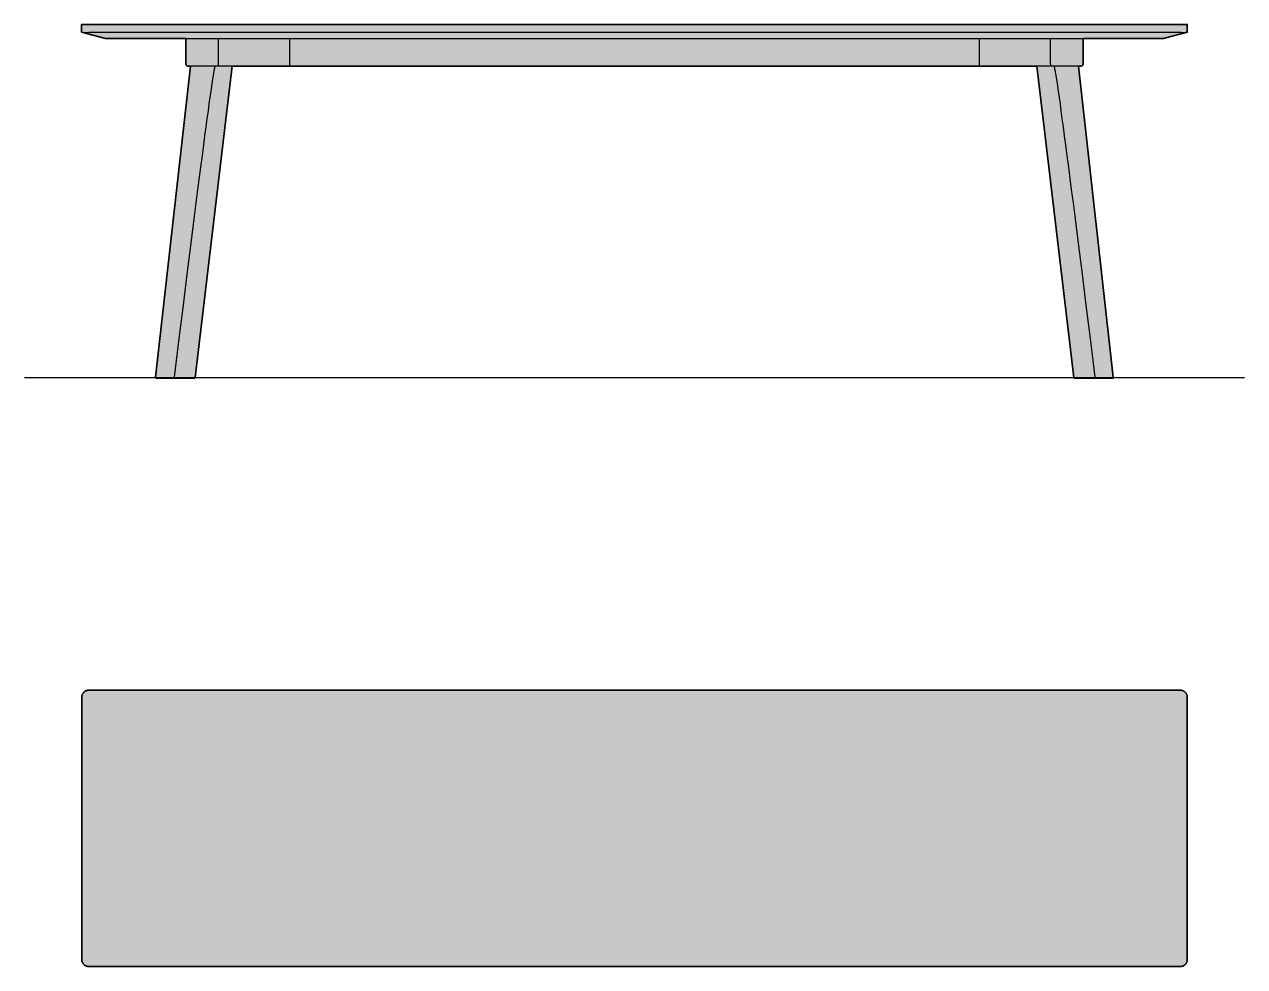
# Model space of a CAD drawing. Header units: millimetres. Extents: x 0 to 2327, y -746 to 447.
# Drawn here: x 0 to 1545, y -746 to 447 of the extents above; entities that cross this region are included whole.
import ezdxf

# ---------------------------------------------------------------- set-up
doc = ezdxf.new("R2010")
doc.units = ezdxf.units.MM
doc.linetypes.add('Dots', pattern=[1, 0, -1])
doc.layers.add('Blocks', color=7, linetype='Continuous')
doc.layers.add('Blocks$Fill', color=7, linetype='Continuous', true_color=0xffffff)
for name, color, linetype, lineweight, true_color in [('Blocks$Inner', 7, 'Continuous', 25, 0x007f00), ('Blocks$Outline', 7, 'Continuous', 35, 0xff3f3f), ('Groud', 7, 'Dots', 25, 0x243775)]:
    doc.layers.add(name, color=color, linetype=linetype, lineweight=lineweight, true_color=true_color)

# ---------------------------------------------------------------- blocks, each defined once
blk = doc.blocks.new('CPH Deux Bench Side')
at = {"layer": 'Blocks$Fill', "extrusion": (0, 0, -1)}
blk.add_hatch(color=256, dxfattribs=at).paths.add_polyline_path([(1472.6, 437.1), (1472.6, 447.1), (72.6, 447.1), (72.6, 437.1), (72.6, 437.1), (102.6, 429.1), (204.6, 429.1), (204.6, 397), (204.6, 396.9), (204.6, 396.8), (204.6, 396.7), (204.6, 396.6), (204.6, 396.5), (204.7, 396.4), (204.7, 396.3), (204.7, 396.2), (204.8, 396.1), (204.8, 396), (204.8, 395.9), (204.9, 395.8), (204.9, 395.7), (205, 395.6), (205, 395.6), (205.1, 395.5), (205.1, 395.4), (205.2, 395.3), (205.3, 395.2), (205.3, 395.1), (205.4, 395.1), (205.5, 395), (205.5, 394.9), (205.6, 394.9), (205.7, 394.8), (205.8, 394.7), (205.9, 394.7), (205.9, 394.6), (206, 394.6), (206.1, 394.5), (206.2, 394.5), (206.3, 394.4), (206.4, 394.4), (206.5, 394.3), (206.6, 394.3), (206.7, 394.3), (206.8, 394.2), (206.9, 394.2), (207, 394.2), (207.1, 394.2), (207.2, 394.1), (207.3, 394.1), (207.4, 394.1), (207.5, 394.1), (207.6, 394.1), (210.3, 394.1), (166.2, 0.2), (166.2, 0.2), (166.2, 0.1), (166.2, 0.1), (166.2, 0.1), (166.2, 0), (166.2, 0), (166.2, 0), (166.2, -0.1), (166.2, -0.1), (166.2, -0.1), (166.2, -0.2), (166.3, -0.2), (166.3, -0.2), (166.3, -0.3), (166.3, -0.3), (166.3, -0.3), (166.3, -0.4), (166.3, -0.4), (166.4, -0.4), (166.4, -0.5), (166.4, -0.5), (166.4, -0.5), (166.4, -0.5), (166.5, -0.6), (166.5, -0.6), (166.5, -0.6), (166.5, -0.6), (166.6, -0.7), (166.6, -0.7), (166.6, -0.7), (166.7, -0.7), (166.7, -0.7), (166.7, -0.8), (166.7, -0.8), (166.8, -0.8), (166.8, -0.8), (166.8, -0.8), (166.9, -0.8), (166.9, -0.8), (166.9, -0.8), (167, -0.9), (167, -0.9), (167, -0.9), (167.1, -0.9), (167.1, -0.9), (167.1, -0.9), (167.2, -0.9), (167.2, -0.9), (189, -0.9), (189.1, -0.9), (189.1, -0.9), (215.1, -0.9), (215.2, -0.9), (215.2, -0.9), (215.3, -0.9), (215.3, -0.9), (215.3, -0.9), (215.4, -0.8), (215.4, -0.8), (215.4, -0.8), (215.5, -0.8), (215.5, -0.8), (215.5, -0.8), (215.6, -0.8), (215.6, -0.8), (215.6, -0.7), (215.6, -0.7), (215.7, -0.7), (215.7, -0.7), (215.7, -0.7), (215.8, -0.6), (215.8, -0.6), (215.8, -0.6), (215.8, -0.6), (215.8, -0.5), (215.9, -0.5), (215.9, -0.5), (215.9, -0.4), (215.9, -0.4), (215.9, -0.4), (216, -0.4), (216, -0.3), (216, -0.3), (216, -0.3), (216, -0.2), (216, -0.2), (216, -0.2), (216.1, -0.1), (216.1, -0.1), (216.1, -0.1), (216.1, 0), (216.1, 0), (263, 394.1), (1282.1, 394.1), (1329, 0), (1329.1, -0.1), (1329.1, -0.1), (1329.1, -0.1), (1329.1, -0.2), (1329.1, -0.2), (1329.1, -0.2), (1329.1, -0.3), (1329.1, -0.3), (1329.1, -0.3), (1329.2, -0.4), (1329.2, -0.4), (1329.2, -0.4), (1329.2, -0.4), (1329.2, -0.5), (1329.3, -0.5), (1329.3, -0.5), (1329.3, -0.6), (1329.3, -0.6), (1329.3, -0.6), (1329.4, -0.6), (1329.4, -0.7), (1329.4, -0.7), (1329.5, -0.7), (1329.5, -0.7), (1329.5, -0.7), (1329.5, -0.8), (1329.6, -0.8), (1329.6, -0.8), (1329.6, -0.8), (1329.7, -0.8), (1329.7, -0.8), (1329.7, -0.8), (1329.8, -0.8), (1329.8, -0.9), (1329.8, -0.9), (1329.9, -0.9), (1329.9, -0.9), (1329.9, -0.9), (1330, -0.9), (1330, -0.9), (1356.1, -0.9), (1356.1, -0.9), (1356.1, -0.9), (1356.1, -0.9), (1378, -0.9), (1378, -0.9), (1378, -0.9), (1378.1, -0.9), (1378.1, -0.9), (1378.1, -0.9), (1378.2, -0.9), (1378.2, -0.8), (1378.2, -0.8), (1378.3, -0.8), (1378.3, -0.8), (1378.3, -0.8), (1378.4, -0.8), (1378.4, -0.8), (1378.4, -0.8), (1378.4, -0.7), (1378.5, -0.7), (1378.5, -0.7), (1378.5, -0.7), (1378.6, -0.7), (1378.6, -0.6), (1378.6, -0.6), (1378.6, -0.6), (1378.7, -0.6), (1378.7, -0.5), (1378.7, -0.5), (1378.7, -0.5), (1378.7, -0.5), (1378.8, -0.4), (1378.8, -0.4), (1378.8, -0.4), (1378.8, -0.3), (1378.8, -0.3), (1378.8, -0.3), (1378.9, -0.2), (1378.9, -0.2), (1378.9, -0.2), (1378.9, -0.1), (1378.9, -0.1), (1378.9, -0.1), (1378.9, 0), (1378.9, 0), (1378.9, 0), (1378.9, 0.1), (1378.9, 0.1), (1378.9, 0.1), (1378.9, 0.2), (1378.9, 0.2), (1378.9, 0.2), (1334.8, 394.1), (1337.6, 394.1), (1337.7, 394.1), (1337.8, 394.1), (1337.9, 394.1), (1338, 394.2), (1338.2, 394.2), (1338.3, 394.2), (1338.3, 394.2), (1338.4, 394.3), (1338.5, 394.3), (1338.6, 394.3), (1338.7, 394.4), (1338.8, 394.4), (1338.9, 394.5), (1339, 394.5), (1339.1, 394.6), (1339.2, 394.6), (1339.3, 394.7), (1339.4, 394.7), (1339.4, 394.8), (1339.5, 394.9), (1339.6, 394.9), (1339.7, 395), (1339.7, 395.1), (1339.8, 395.1), (1339.9, 395.2), (1339.9, 395.3), (1340, 395.4), (1340, 395.5), (1340.1, 395.6), (1340.2, 395.6), (1340.2, 395.7), (1340.2, 395.8), (1340.3, 395.9), (1340.3, 396), (1340.4, 396.1), (1340.4, 396.2), (1340.4, 396.3), (1340.5, 396.4), (1340.5, 396.5), (1340.5, 396.6), (1340.5, 396.7), (1340.5, 396.8), (1340.5, 396.9), (1340.5, 397), (1340.5, 397.1), (1340.5, 429.1), (1442.6, 429.1), (1472.6, 437.1)], flags=0)
at = {"layer": 'Blocks$Inner', "linetype": 'ByBlock'}
for p, q in [((-1209.1, 394.1), (-1209.1, 429.1)), ((-336.1, 429.1), (-336.1, 394.1))]:
    blk.add_line(p, q, dxfattribs=at)
blk.add_lwpolyline([(-1472.6, 437.1), (-1471.7, 437.1), (-1470.8, 437), (-1469.9, 437), (-1463.6, 437.1), (-1463.5, 437.1), (-81.6, 437.1), (-81.6, 437.1), (-80.1, 437.1), (-76.7, 437), (-75.2, 437), (-74.4, 437), (-73.7, 437), (-73.1, 437.1), (-72.8, 437.1), (-72.6, 437.1), (-72.6, 447.1), (-1472.6, 447.1)], close=True, dxfattribs=at)
for points in [[(-1472.6, 437.1), (-1442.6, 429.1), (-102.6, 429.1), (-72.6, 437.1)], [(-204.6, 429.1), (-204.6, 397.1), (-204.6, 397), (-204.6, 396.9), (-204.6, 396.8), (-204.6, 396.7), (-204.6, 396.6), (-204.6, 396.5), (-204.7, 396.4), (-204.7, 396.3), (-204.7, 396.2), (-204.8, 396.1), (-204.8, 396), (-204.8, 395.9), (-204.9, 395.8), (-204.9, 395.7), (-205, 395.6), (-205, 395.6), (-205.1, 395.5), (-205.1, 395.4), (-205.2, 395.3), (-205.3, 395.2), (-205.3, 395.1), (-205.4, 395.1), (-205.5, 395), (-205.5, 394.9), (-205.6, 394.9), (-205.7, 394.8), (-205.8, 394.7), (-205.9, 394.7), (-205.9, 394.6), (-206, 394.6), (-206.1, 394.5), (-206.2, 394.5), (-206.3, 394.4), (-206.4, 394.4), (-206.5, 394.3), (-206.6, 394.3), (-206.7, 394.3), (-206.8, 394.2), (-206.9, 394.2), (-207, 394.2), (-207.1, 394.2), (-207.2, 394.1), (-207.3, 394.1), (-207.4, 394.1), (-207.5, 394.1), (-207.6, 394.1), (-243.4, 394.1), (-243.5, 394.1), (-336.1, 394.1), (-1209.1, 394.1), (-1301.6, 394.1), (-1301.7, 394.1), (-1337.5, 394.1), (-1337.6, 394.1), (-1337.7, 394.1), (-1337.8, 394.1), (-1337.9, 394.1), (-1338, 394.2), (-1338.2, 394.2), (-1338.3, 394.2), (-1338.3, 394.2), (-1338.4, 394.3), (-1338.5, 394.3), (-1338.6, 394.3), (-1338.7, 394.4), (-1338.8, 394.4), (-1338.9, 394.5), (-1339, 394.5), (-1339.1, 394.6), (-1339.2, 394.6), (-1339.3, 394.7), (-1339.4, 394.7), (-1339.4, 394.8), (-1339.5, 394.9), (-1339.6, 394.9), (-1339.7, 395), (-1339.7, 395.1), (-1339.8, 395.1), (-1339.9, 395.2), (-1339.9, 395.3), (-1340, 395.4), (-1340, 395.5), (-1340.1, 395.6), (-1340.2, 395.6), (-1340.2, 395.7), (-1340.2, 395.8), (-1340.3, 395.9), (-1340.3, 396), (-1340.4, 396.1), (-1340.4, 396.2), (-1340.4, 396.3), (-1340.5, 396.4), (-1340.5, 396.5), (-1340.5, 396.6), (-1340.5, 396.7), (-1340.5, 396.8), (-1340.5, 396.9), (-1340.5, 397), (-1340.5, 397.1), (-1340.5, 429.1)], [(-1299.6, 429.1), (-1299.6, 397.1), (-1299.6, 397), (-1299.6, 396.8), (-1299.6, 396.7), (-1299.6, 396.6), (-1299.6, 396.4), (-1299.6, 396.4), (-1299.7, 396.3), (-1299.7, 396.2), (-1299.7, 396.2), (-1299.7, 396.1), (-1299.7, 396), (-1299.7, 395.9), (-1299.8, 395.9), (-1299.8, 395.8), (-1299.8, 395.7), (-1299.8, 395.7), (-1299.9, 395.6), (-1299.9, 395.5), (-1299.9, 395.5), (-1299.9, 395.4), (-1300, 395.3), (-1300, 395.3), (-1300, 395.2), (-1300.1, 395.2), (-1300.1, 395.1), (-1300.2, 395.1), (-1300.2, 395), (-1300.2, 394.9), (-1300.3, 394.9), (-1300.3, 394.8), (-1300.4, 394.8), (-1300.4, 394.7), (-1300.4, 394.7), (-1300.5, 394.6), (-1300.5, 394.6), (-1300.6, 394.6), (-1300.6, 394.5), (-1300.7, 394.5), (-1300.7, 394.5), (-1300.8, 394.4), (-1300.8, 394.4), (-1300.9, 394.4), (-1300.9, 394.3), (-1301, 394.3), (-1301, 394.3), (-1301.1, 394.3), (-1301.1, 394.2), (-1301.2, 394.2), (-1301.2, 394.2), (-1301.3, 394.2), (-1301.3, 394.2), (-1301.4, 394.2), (-1301.4, 394.1), (-1301.5, 394.1), (-1301.5, 394.1), (-1301.5, 394.1), (-1301.6, 394.1), (-1301.6, 394.1)], [(-243.5, 394.1), (-243.5, 394.1), (-243.6, 394.1), (-243.6, 394.1), (-243.7, 394.1), (-243.7, 394.1), (-243.8, 394.2), (-243.8, 394.2), (-243.9, 394.2), (-243.9, 394.2), (-244, 394.2), (-244, 394.2), (-244.1, 394.3), (-244.1, 394.3), (-244.2, 394.3), (-244.2, 394.3), (-244.3, 394.4), (-244.3, 394.4), (-244.4, 394.4), (-244.4, 394.5), (-244.5, 394.5), (-244.5, 394.5), (-244.5, 394.6), (-244.6, 394.6), (-244.6, 394.6), (-244.7, 394.7), (-244.7, 394.7), (-244.8, 394.8), (-244.8, 394.8), (-244.9, 394.9), (-244.9, 394.9), (-244.9, 395), (-245, 395.1), (-245, 395.1), (-245, 395.2), (-245.1, 395.2), (-245.1, 395.3), (-245.1, 395.3), (-245.2, 395.4), (-245.2, 395.5), (-245.2, 395.5), (-245.3, 395.6), (-245.3, 395.7), (-245.3, 395.7), (-245.3, 395.8), (-245.4, 395.9), (-245.4, 395.9), (-245.4, 396), (-245.4, 396.1), (-245.4, 396.2), (-245.5, 396.2), (-245.5, 396.3), (-245.5, 396.4), (-245.5, 396.4), (-245.5, 396.6), (-245.5, 396.7), (-245.5, 396.8), (-245.6, 397), (-245.6, 397.1), (-245.6, 429.1)], [(-1303.6, 394.1), (-1303.6, 394.1), (-1303.6, 394.1), (-1303.6, 394.1), (-1303.6, 394.1), (-1303.6, 394.1), (-1303.6, 394.1), (-1303.6, 394.1), (-1303.6, 394.1), (-1303.7, 394.1), (-1303.7, 394.1), (-1303.7, 394.1), (-1303.7, 394.1), (-1303.7, 394.1), (-1303.7, 394.1), (-1303.7, 394.1), (-1303.7, 394.1), (-1303.7, 394.1), (-1303.7, 394.1), (-1303.7, 394.1), (-1303.7, 394.1), (-1303.7, 394.1), (-1303.7, 394.1), (-1303.7, 394.1), (-1303.7, 394.1), (-1303.7, 394.1), (-1303.7, 394.1), (-1303.7, 394.1), (-1303.7, 394.1), (-1303.7, 394.1), (-1303.7, 394.1), (-1303.7, 394.1), (-1303.7, 394.1), (-1303.7, 394.1), (-1303.7, 394.1), (-1303.7, 394.1), (-1303.7, 394.1), (-1303.7, 394), (-1303.7, 394), (-1303.7, 394), (-1303.8, 394), (-1303.8, 394), (-1303.8, 394), (-1303.8, 394), (-1303.8, 393.9), (-1303.8, 393.9), (-1303.8, 393.9), (-1303.8, 393.8), (-1303.9, 393.7), (-1303.9, 393.6), (-1304, 393.5), (-1304, 393.2), (-1304.1, 392.9), (-1304.2, 392.6), (-1304.4, 391.7), (-1304.6, 390.6), (-1304.9, 389.3), (-1305.2, 387.9), (-1305.5, 386.1), (-1305.8, 384.4), (-1306.5, 380.1), (-1307.3, 375), (-1308.1, 369.2), (-1309.2, 362.1), (-1310.2, 355), (-1311.4, 346.4), (-1312.6, 337.8), (-1314, 327.6), (-1315.3, 317.5), (-1316.9, 306.1), (-1318.4, 294.7), (-1320.2, 280.5), (-1322.1, 266.3), (-1325.7, 238), (-1327.9, 221.1), (-1330.1, 204.1), (-1334.4, 170.2), (-1339.3, 130.8), (-1344.2, 91.4), (-1349.9, 45.8), (-1355.6, 0.2), (-1355.6, 0.1), (-1355.6, 0.1), (-1355.6, 0), (-1355.6, 0), (-1355.6, -0.1), (-1355.6, -0.1), (-1355.6, -0.2), (-1355.6, -0.2), (-1355.6, -0.3), (-1355.6, -0.3), (-1355.6, -0.4), (-1355.6, -0.4), (-1355.6, -0.4), (-1355.7, -0.5), (-1355.7, -0.5), (-1355.7, -0.5), (-1355.7, -0.5), (-1355.7, -0.6), (-1355.7, -0.6), (-1355.7, -0.6), (-1355.7, -0.6), (-1355.7, -0.6), (-1355.7, -0.6), (-1355.7, -0.7), (-1355.8, -0.7), (-1355.8, -0.7), (-1355.8, -0.7), (-1355.8, -0.7), (-1355.8, -0.7), (-1355.8, -0.7), (-1355.8, -0.7), (-1355.8, -0.8), (-1355.8, -0.8), (-1355.9, -0.8), (-1355.9, -0.8), (-1355.9, -0.8), (-1355.9, -0.8), (-1355.9, -0.8), (-1355.9, -0.8), (-1355.9, -0.8), (-1355.9, -0.8), (-1355.9, -0.8), (-1355.9, -0.8), (-1355.9, -0.8), (-1355.9, -0.8), (-1356, -0.9), (-1356, -0.9), (-1356, -0.9), (-1356, -0.9), (-1356, -0.9), (-1356, -0.9), (-1356, -0.9), (-1356, -0.9), (-1356, -0.9), (-1356, -0.9), (-1356, -0.9), (-1356, -0.9), (-1356, -0.9), (-1356, -0.9), (-1356, -0.9), (-1356, -0.9), (-1356.1, -0.9), (-1356.1, -0.9), (-1356.1, -0.9), (-1356.1, -0.9), (-1356.1, -0.9), (-1377.9, -0.9), (-1378, -0.9), (-1378, -0.9), (-1378, -0.9), (-1378.1, -0.9), (-1378.1, -0.9), (-1378.1, -0.9), (-1378.2, -0.9), (-1378.2, -0.8), (-1378.2, -0.8), (-1378.3, -0.8), (-1378.3, -0.8), (-1378.3, -0.8), (-1378.4, -0.8), (-1378.4, -0.8), (-1378.4, -0.8), (-1378.4, -0.7), (-1378.5, -0.7), (-1378.5, -0.7), (-1378.5, -0.7), (-1378.6, -0.7), (-1378.6, -0.6), (-1378.6, -0.6), (-1378.6, -0.6), (-1378.7, -0.6), (-1378.7, -0.5), (-1378.7, -0.5), (-1378.7, -0.5), (-1378.7, -0.5), (-1378.8, -0.4), (-1378.8, -0.4), (-1378.8, -0.4), (-1378.8, -0.3), (-1378.8, -0.3), (-1378.8, -0.3), (-1378.9, -0.2), (-1378.9, -0.2), (-1378.9, -0.2), (-1378.9, -0.1), (-1378.9, -0.1), (-1378.9, -0.1), (-1378.9, 0), (-1378.9, 0), (-1378.9, 0), (-1378.9, 0.1), (-1378.9, 0.1), (-1378.9, 0.1), (-1378.9, 0.2), (-1378.9, 0.2), (-1378.9, 0.2), (-1334.8, 394.1)], [(-1282.1, 394.1), (-1329, 0), (-1329, 0), (-1329.1, -0.1), (-1329.1, -0.1), (-1329.1, -0.1), (-1329.1, -0.2), (-1329.1, -0.2), (-1329.1, -0.2), (-1329.1, -0.3), (-1329.1, -0.3), (-1329.1, -0.3), (-1329.2, -0.4), (-1329.2, -0.4), (-1329.2, -0.4), (-1329.2, -0.4), (-1329.2, -0.5), (-1329.3, -0.5), (-1329.3, -0.5), (-1329.3, -0.6), (-1329.3, -0.6), (-1329.3, -0.6), (-1329.4, -0.6), (-1329.4, -0.7), (-1329.4, -0.7), (-1329.5, -0.7), (-1329.5, -0.7), (-1329.5, -0.7), (-1329.5, -0.8), (-1329.6, -0.8), (-1329.6, -0.8), (-1329.6, -0.8), (-1329.7, -0.8), (-1329.7, -0.8), (-1329.7, -0.8), (-1329.8, -0.8), (-1329.8, -0.9), (-1329.8, -0.9), (-1329.9, -0.9), (-1329.9, -0.9), (-1329.9, -0.9), (-1330, -0.9), (-1330, -0.9), (-1356.1, -0.9)], [(-189, -0.9), (-215.1, -0.9), (-215.2, -0.9), (-215.2, -0.9), (-215.2, -0.9), (-215.3, -0.9), (-215.3, -0.9), (-215.3, -0.9), (-215.4, -0.8), (-215.4, -0.8), (-215.4, -0.8), (-215.5, -0.8), (-215.5, -0.8), (-215.5, -0.8), (-215.6, -0.8), (-215.6, -0.8), (-215.6, -0.7), (-215.6, -0.7), (-215.7, -0.7), (-215.7, -0.7), (-215.7, -0.7), (-215.8, -0.6), (-215.8, -0.6), (-215.8, -0.6), (-215.8, -0.6), (-215.8, -0.5), (-215.9, -0.5), (-215.9, -0.5), (-215.9, -0.4), (-215.9, -0.4), (-215.9, -0.4), (-216, -0.4), (-216, -0.3), (-216, -0.3), (-216, -0.3), (-216, -0.2), (-216, -0.2), (-216, -0.2), (-216.1, -0.1), (-216.1, -0.1), (-216.1, -0.1), (-216.1, 0), (-216.1, 0), (-263, 394.1)], [(-241.5, 394.1), (-241.5, 394.1), (-241.5, 394.1), (-241.5, 394.1), (-241.5, 394.1), (-241.5, 394.1), (-241.5, 394.1), (-241.5, 394.1), (-241.5, 394.1), (-241.5, 394.1), (-241.5, 394.1), (-241.5, 394.1), (-241.5, 394.1), (-241.5, 394.1), (-241.5, 394.1), (-241.5, 394.1), (-241.5, 394.1), (-241.5, 394.1), (-241.5, 394.1), (-241.5, 394.1), (-241.5, 394.1), (-241.5, 394.1), (-241.4, 394.1), (-241.4, 394.1), (-241.4, 394.1), (-241.4, 394.1), (-241.4, 394.1), (-241.4, 394.1), (-241.4, 394.1), (-241.4, 394.1), (-241.4, 394.1), (-241.4, 394.1), (-241.4, 394.1), (-241.4, 394.1), (-241.4, 394.1), (-241.4, 394.1), (-241.4, 394.1), (-241.4, 394), (-241.4, 394), (-241.4, 394), (-241.4, 394), (-241.4, 394), (-241.4, 394), (-241.3, 394), (-241.3, 393.9), (-241.3, 393.9), (-241.3, 393.9), (-241.3, 393.8), (-241.2, 393.7), (-241.2, 393.6), (-241.2, 393.5), (-241.1, 393.2), (-241, 392.9), (-240.9, 392.6), (-240.7, 391.7), (-240.5, 390.6), (-240.2, 389.3), (-240, 387.9), (-239.7, 386.1), (-239.4, 384.4), (-238.7, 380.1), (-237.9, 375), (-237, 369.2), (-235.9, 362.1), (-234.9, 355), (-233.7, 346.4), (-232.5, 337.8), (-231.2, 327.6), (-229.8, 317.5), (-228.3, 306.1), (-226.8, 294.7), (-224.9, 280.5), (-223, 266.3), (-219.4, 238), (-217.2, 221.1), (-215.1, 204.1), (-210.8, 170.2), (-205.8, 130.8), (-200.9, 91.4), (-195.2, 45.8), (-189.6, 0.2), (-189.6, 0.1), (-189.6, 0.1), (-189.6, 0), (-189.6, 0), (-189.6, -0.1), (-189.5, -0.1), (-189.5, -0.2), (-189.5, -0.2), (-189.5, -0.3), (-189.5, -0.3), (-189.5, -0.4), (-189.5, -0.4), (-189.5, -0.4), (-189.5, -0.5), (-189.5, -0.5), (-189.4, -0.5), (-189.4, -0.5), (-189.4, -0.6), (-189.4, -0.6), (-189.4, -0.6), (-189.4, -0.6), (-189.4, -0.6), (-189.4, -0.6), (-189.4, -0.7), (-189.4, -0.7), (-189.4, -0.7), (-189.3, -0.7), (-189.3, -0.7), (-189.3, -0.7), (-189.3, -0.7), (-189.3, -0.7), (-189.3, -0.8), (-189.3, -0.8), (-189.3, -0.8), (-189.3, -0.8), (-189.2, -0.8), (-189.2, -0.8), (-189.2, -0.8), (-189.2, -0.8), (-189.2, -0.8), (-189.2, -0.8), (-189.2, -0.8), (-189.2, -0.8), (-189.2, -0.8), (-189.2, -0.8), (-189.2, -0.9), (-189.2, -0.9), (-189.2, -0.9), (-189.1, -0.9), (-189.1, -0.9), (-189.1, -0.9), (-189.1, -0.9), (-189.1, -0.9), (-189.1, -0.9), (-189.1, -0.9), (-189.1, -0.9), (-189.1, -0.9), (-189.1, -0.9), (-189.1, -0.9), (-189.1, -0.9), (-189.1, -0.9), (-189.1, -0.9), (-189.1, -0.9), (-189.1, -0.9), (-189, -0.9), (-189, -0.9), (-167.2, -0.9), (-167.2, -0.9), (-167.1, -0.9), (-167.1, -0.9), (-167.1, -0.9), (-167, -0.9), (-167, -0.9), (-167, -0.9), (-166.9, -0.8), (-166.9, -0.8), (-166.9, -0.8), (-166.8, -0.8), (-166.8, -0.8), (-166.8, -0.8), (-166.7, -0.8), (-166.7, -0.8), (-166.7, -0.7), (-166.7, -0.7), (-166.6, -0.7), (-166.6, -0.7), (-166.6, -0.7), (-166.5, -0.6), (-166.5, -0.6), (-166.5, -0.6), (-166.5, -0.6), (-166.4, -0.5), (-166.4, -0.5), (-166.4, -0.5), (-166.4, -0.5), (-166.4, -0.4), (-166.3, -0.4), (-166.3, -0.4), (-166.3, -0.3), (-166.3, -0.3), (-166.3, -0.3), (-166.3, -0.2), (-166.3, -0.2), (-166.2, -0.2), (-166.2, -0.1), (-166.2, -0.1), (-166.2, -0.1), (-166.2, 0), (-166.2, 0), (-166.2, 0), (-166.2, 0.1), (-166.2, 0.1), (-166.2, 0.1), (-166.2, 0.2), (-166.2, 0.2), (-166.2, 0.2), (-210.3, 394.1)]]:
    blk.add_lwpolyline(points, dxfattribs=at)
at = {"layer": 'Blocks$Outline'}
for points in [[(-1472.6, 437.1), (-1472.6, 447.1), (-72.6, 447.1), (-72.6, 437.1), (-72.6, 437.1)], [(-1340.5, 429.1), (-1442.6, 429.1), (-1472.6, 437.1)], [(-1472.6, 437.1), (-1472.6, 437.1)], [(-72.6, 437.1), (-102.6, 429.1), (-204.6, 429.1)], [(-1334.8, 394.1), (-1337.5, 394.1), (-1337.6, 394.1), (-1337.7, 394.1), (-1337.8, 394.1), (-1337.9, 394.1), (-1338, 394.2), (-1338.2, 394.2), (-1338.3, 394.2), (-1338.3, 394.2), (-1338.4, 394.3), (-1338.5, 394.3), (-1338.6, 394.3), (-1338.7, 394.4), (-1338.8, 394.4), (-1338.9, 394.5), (-1339, 394.5), (-1339.1, 394.6), (-1339.2, 394.6), (-1339.3, 394.7), (-1339.4, 394.7), (-1339.4, 394.8), (-1339.5, 394.9), (-1339.6, 394.9), (-1339.7, 395), (-1339.7, 395.1), (-1339.8, 395.1), (-1339.9, 395.2), (-1339.9, 395.3), (-1340, 395.4), (-1340, 395.5), (-1340.1, 395.6), (-1340.2, 395.6), (-1340.2, 395.7), (-1340.2, 395.8), (-1340.3, 395.9), (-1340.3, 396), (-1340.4, 396.1), (-1340.4, 396.2), (-1340.4, 396.3), (-1340.5, 396.4), (-1340.5, 396.5), (-1340.5, 396.6), (-1340.5, 396.7), (-1340.5, 396.8), (-1340.5, 396.9), (-1340.5, 397), (-1340.5, 397.1), (-1340.5, 429.1)], [(-204.6, 429.1), (-204.6, 397.1), (-204.6, 397), (-204.6, 396.9), (-204.6, 396.8), (-204.6, 396.7), (-204.6, 396.6), (-204.6, 396.5), (-204.7, 396.4), (-204.7, 396.3), (-204.7, 396.2), (-204.8, 396.1), (-204.8, 396), (-204.8, 395.9), (-204.9, 395.8), (-204.9, 395.7), (-205, 395.6), (-205, 395.6), (-205.1, 395.5), (-205.1, 395.4), (-205.2, 395.3), (-205.3, 395.2), (-205.3, 395.1), (-205.4, 395.1), (-205.5, 395), (-205.5, 394.9), (-205.6, 394.9), (-205.7, 394.8), (-205.8, 394.7), (-205.9, 394.7), (-205.9, 394.6), (-206, 394.6), (-206.1, 394.5), (-206.2, 394.5), (-206.3, 394.4), (-206.4, 394.4), (-206.5, 394.3), (-206.6, 394.3), (-206.7, 394.3), (-206.8, 394.2), (-206.9, 394.2), (-207, 394.2), (-207.1, 394.2), (-207.2, 394.1), (-207.3, 394.1), (-207.4, 394.1), (-207.5, 394.1), (-207.6, 394.1), (-210.3, 394.1)], [(-1378.9, 0.2), (-1334.8, 394.1)], [(-1282.1, 394.1), (-1329, 0), (-1329, 0), (-1329.1, -0.1), (-1329.1, -0.1), (-1329.1, -0.1), (-1329.1, -0.2), (-1329.1, -0.2), (-1329.1, -0.2), (-1329.1, -0.3), (-1329.1, -0.3), (-1329.1, -0.3), (-1329.2, -0.4), (-1329.2, -0.4), (-1329.2, -0.4), (-1329.2, -0.4), (-1329.2, -0.5), (-1329.3, -0.5), (-1329.3, -0.5), (-1329.3, -0.6), (-1329.3, -0.6), (-1329.3, -0.6), (-1329.4, -0.6), (-1329.4, -0.7), (-1329.4, -0.7), (-1329.5, -0.7), (-1329.5, -0.7), (-1329.5, -0.7), (-1329.5, -0.8), (-1329.6, -0.8), (-1329.6, -0.8), (-1329.6, -0.8), (-1329.7, -0.8), (-1329.7, -0.8), (-1329.7, -0.8), (-1329.8, -0.8), (-1329.8, -0.9), (-1329.8, -0.9), (-1329.9, -0.9), (-1329.9, -0.9), (-1329.9, -0.9), (-1330, -0.9), (-1330, -0.9)], [(-263, 394.1), (-336.1, 394.1), (-1209.1, 394.1), (-1282.1, 394.1)], [(-215.1, -0.9), (-215.2, -0.9), (-215.2, -0.9), (-215.2, -0.9), (-215.3, -0.9), (-215.3, -0.9), (-215.3, -0.9), (-215.4, -0.8), (-215.4, -0.8), (-215.4, -0.8), (-215.5, -0.8), (-215.5, -0.8), (-215.5, -0.8), (-215.6, -0.8), (-215.6, -0.8), (-215.6, -0.7), (-215.6, -0.7), (-215.7, -0.7), (-215.7, -0.7), (-215.7, -0.7), (-215.8, -0.6), (-215.8, -0.6), (-215.8, -0.6), (-215.8, -0.6), (-215.8, -0.5), (-215.9, -0.5), (-215.9, -0.5), (-215.9, -0.4), (-215.9, -0.4), (-215.9, -0.4), (-216, -0.4), (-216, -0.3), (-216, -0.3), (-216, -0.3), (-216, -0.2), (-216, -0.2), (-216, -0.2), (-216.1, -0.1), (-216.1, -0.1), (-216.1, -0.1), (-216.1, 0), (-216.1, 0), (-263, 394.1)], [(-210.3, 394.1), (-166.2, 0.2)], [(-1356.1, -0.9), (-1356.1, -0.9), (-1356.1, -0.9), (-1356.1, -0.9), (-1377.9, -0.9), (-1378, -0.9), (-1378, -0.9), (-1378, -0.9), (-1378.1, -0.9), (-1378.1, -0.9), (-1378.1, -0.9), (-1378.2, -0.9), (-1378.2, -0.8), (-1378.2, -0.8), (-1378.3, -0.8), (-1378.3, -0.8), (-1378.3, -0.8), (-1378.4, -0.8), (-1378.4, -0.8), (-1378.4, -0.8), (-1378.4, -0.7), (-1378.5, -0.7), (-1378.5, -0.7), (-1378.5, -0.7), (-1378.6, -0.7), (-1378.6, -0.6), (-1378.6, -0.6), (-1378.6, -0.6), (-1378.7, -0.6), (-1378.7, -0.5), (-1378.7, -0.5), (-1378.7, -0.5), (-1378.7, -0.5), (-1378.8, -0.4), (-1378.8, -0.4), (-1378.8, -0.4), (-1378.8, -0.3), (-1378.8, -0.3), (-1378.8, -0.3), (-1378.9, -0.2), (-1378.9, -0.2), (-1378.9, -0.2), (-1378.9, -0.1), (-1378.9, -0.1), (-1378.9, -0.1), (-1378.9, 0), (-1378.9, 0), (-1378.9, 0), (-1378.9, 0.1), (-1378.9, 0.1), (-1378.9, 0.1), (-1378.9, 0.2), (-1378.9, 0.2), (-1378.9, 0.2)], [(-166.2, 0.2), (-166.2, 0.2), (-166.2, 0.2), (-166.2, 0.1), (-166.2, 0.1), (-166.2, 0.1), (-166.2, 0), (-166.2, 0), (-166.2, 0), (-166.2, -0.1), (-166.2, -0.1), (-166.2, -0.1), (-166.2, -0.2), (-166.3, -0.2), (-166.3, -0.2), (-166.3, -0.3), (-166.3, -0.3), (-166.3, -0.3), (-166.3, -0.4), (-166.3, -0.4), (-166.4, -0.4), (-166.4, -0.5), (-166.4, -0.5), (-166.4, -0.5), (-166.4, -0.5), (-166.5, -0.6), (-166.5, -0.6), (-166.5, -0.6), (-166.5, -0.6), (-166.6, -0.7), (-166.6, -0.7), (-166.6, -0.7), (-166.7, -0.7), (-166.7, -0.7), (-166.7, -0.8), (-166.7, -0.8), (-166.8, -0.8), (-166.8, -0.8), (-166.8, -0.8), (-166.9, -0.8), (-166.9, -0.8), (-166.9, -0.8), (-167, -0.9), (-167, -0.9), (-167, -0.9), (-167.1, -0.9), (-167.1, -0.9), (-167.1, -0.9), (-167.2, -0.9), (-167.2, -0.9), (-189, -0.9), (-189, -0.9), (-189.1, -0.9), (-189.1, -0.9)], [(-1330, -0.9), (-1356.1, -0.9)], [(-189.1, -0.9), (-215.1, -0.9)]]:
    blk.add_lwpolyline(points, dxfattribs=at)
blk = doc.blocks.new('CPH Deux Bench Top')
at = {"layer": 'Blocks$Fill', "extrusion": (0, 0, -1)}
blk.add_hatch(color=256, dxfattribs=at).paths.add_polyline_path([(1391, 175), (9, 175), (8.7, 175), (8.4, 175), (8.1, 175), (7.8, 174.9), (7.5, 174.9), (7.2, 174.8), (6.9, 174.7), (6.6, 174.7), (6.3, 174.6), (6, 174.5), (5.7, 174.4), (5.4, 174.3), (5.1, 174.1), (4.9, 174), (4.6, 173.8), (4.3, 173.7), (4.1, 173.5), (3.8, 173.4), (3.6, 173.2), (3.3, 173), (3.1, 172.8), (2.9, 172.6), (2.6, 172.4), (2.4, 172.1), (2.2, 171.9), (2, 171.7), (1.8, 171.4), (1.6, 171.2), (1.5, 170.9), (1.3, 170.7), (1.2, 170.4), (1, 170.1), (0.9, 169.9), (0.7, 169.6), (0.6, 169.3), (0.5, 169), (0.4, 168.7), (0.3, 168.4), (0.3, 168.1), (0.2, 167.8), (0.1, 167.5), (0.1, 167.2), (0, 166.9), (0, 166.6), (0, 166.3), (0, 166), (0, -166), (0, -166.3), (0, -166.6), (0, -166.9), (0.1, -167.2), (0.1, -167.5), (0.2, -167.8), (0.3, -168.1), (0.3, -168.4), (0.4, -168.7), (0.5, -169), (0.6, -169.3), (0.7, -169.6), (0.9, -169.9), (1, -170.1), (1.2, -170.4), (1.3, -170.7), (1.5, -170.9), (1.6, -171.2), (1.8, -171.4), (2, -171.7), (2.2, -171.9), (2.4, -172.1), (2.6, -172.4), (2.9, -172.6), (3.1, -172.8), (3.3, -173), (3.6, -173.2), (3.8, -173.4), (4.1, -173.5), (4.3, -173.7), (4.6, -173.8), (4.9, -174), (5.1, -174.1), (5.4, -174.3), (5.7, -174.4), (6, -174.5), (6.3, -174.6), (6.6, -174.7), (6.9, -174.7), (7.2, -174.8), (7.5, -174.9), (7.8, -174.9), (8.1, -175), (8.4, -175), (8.7, -175), (9, -175), (1391, -175), (1391.3, -175), (1391.6, -175), (1391.9, -175), (1392.2, -174.9), (1392.5, -174.9), (1392.8, -174.8), (1393.1, -174.7), (1393.4, -174.7), (1393.7, -174.6), (1394, -174.5), (1394.3, -174.4), (1394.6, -174.3), (1394.9, -174.1), (1395.1, -174), (1395.4, -173.8), (1395.7, -173.7), (1395.9, -173.5), (1396.2, -173.4), (1396.4, -173.2), (1396.7, -173), (1396.9, -172.8), (1397.1, -172.6), (1397.4, -172.4), (1397.6, -172.1), (1397.8, -171.9), (1398, -171.7), (1398.2, -171.4), (1398.4, -171.2), (1398.5, -170.9), (1398.7, -170.7), (1398.8, -170.4), (1399, -170.1), (1399.1, -169.9), (1399.3, -169.6), (1399.4, -169.3), (1399.5, -169), (1399.6, -168.7), (1399.7, -168.4), (1399.7, -168.1), (1399.8, -167.8), (1399.9, -167.5), (1399.9, -167.2), (1400, -166.9), (1400, -166.6), (1400, -166.3), (1400, -166), (1400, 166), (1400, 166.3), (1400, 166.6), (1400, 166.9), (1399.9, 167.2), (1399.9, 167.5), (1399.8, 167.8), (1399.7, 168.1), (1399.7, 168.4), (1399.6, 168.7), (1399.5, 169), (1399.4, 169.3), (1399.3, 169.6), (1399.1, 169.9), (1399, 170.1), (1398.8, 170.4), (1398.7, 170.7), (1398.5, 170.9), (1398.4, 171.2), (1398.2, 171.4), (1398, 171.7), (1397.8, 171.9), (1397.6, 172.1), (1397.4, 172.4), (1397.1, 172.6), (1396.9, 172.8), (1396.7, 173), (1396.4, 173.2), (1396.2, 173.4), (1395.9, 173.5), (1395.7, 173.7), (1395.4, 173.8), (1395.1, 174), (1394.9, 174.1), (1394.6, 174.3), (1394.3, 174.4), (1394, 174.5), (1393.7, 174.6), (1393.4, 174.7), (1393.1, 174.7), (1392.8, 174.8), (1392.5, 174.9), (1392.2, 174.9), (1391.9, 175), (1391.6, 175), (1391.3, 175)], flags=0)
at = {"layer": 'Blocks$Inner', "linetype": 'ByBlock'}
blk.add_lwpolyline([(-9, 175), (-8.7, 175), (-8.4, 175), (-8.1, 175), (-7.8, 174.9), (-7.5, 174.9), (-7.2, 174.8), (-6.9, 174.7), (-6.6, 174.7), (-6.3, 174.6), (-6, 174.5), (-5.7, 174.4), (-5.4, 174.3), (-5.1, 174.1), (-4.9, 174), (-4.6, 173.8), (-4.3, 173.7), (-4.1, 173.5), (-3.8, 173.4), (-3.6, 173.2), (-3.3, 173), (-3.1, 172.8), (-2.9, 172.6), (-2.6, 172.4), (-2.4, 172.1), (-2.2, 171.9), (-2, 171.7), (-1.8, 171.4), (-1.6, 171.2), (-1.5, 170.9), (-1.3, 170.7), (-1.2, 170.4), (-1, 170.1), (-0.9, 169.9), (-0.7, 169.6), (-0.6, 169.3), (-0.5, 169), (-0.4, 168.7), (-0.3, 168.4), (-0.3, 168.1), (-0.2, 167.8), (-0.1, 167.5), (-0.1, 167.2), (0, 166.9), (0, 166.6), (0, 166.3), (0, 166), (0, -166), (0, -166.3), (0, -166.6), (0, -166.9), (-0.1, -167.2), (-0.1, -167.5), (-0.2, -167.8), (-0.3, -168.1), (-0.3, -168.4), (-0.4, -168.7), (-0.5, -169), (-0.6, -169.3), (-0.7, -169.6), (-0.9, -169.9), (-1, -170.1), (-1.2, -170.4), (-1.3, -170.7), (-1.5, -170.9), (-1.6, -171.2), (-1.8, -171.4), (-2, -171.7), (-2.2, -171.9), (-2.4, -172.1), (-2.6, -172.4), (-2.9, -172.6), (-3.1, -172.8), (-3.3, -173), (-3.6, -173.2), (-3.8, -173.4), (-4.1, -173.5), (-4.3, -173.7), (-4.6, -173.8), (-4.9, -174), (-5.1, -174.1), (-5.4, -174.3), (-5.7, -174.4), (-6, -174.5), (-6.3, -174.6), (-6.6, -174.7), (-6.9, -174.7), (-7.2, -174.8), (-7.5, -174.9), (-7.8, -174.9), (-8.1, -175), (-8.4, -175), (-8.7, -175), (-9, -175), (-1391, -175), (-1391.3, -175), (-1391.6, -175), (-1391.9, -175), (-1392.2, -174.9), (-1392.5, -174.9), (-1392.8, -174.8), (-1393.1, -174.7), (-1393.4, -174.7), (-1393.7, -174.6), (-1394, -174.5), (-1394.3, -174.4), (-1394.6, -174.3), (-1394.9, -174.1), (-1395.1, -174), (-1395.4, -173.8), (-1395.7, -173.7), (-1395.9, -173.5), (-1396.2, -173.4), (-1396.4, -173.2), (-1396.7, -173), (-1396.9, -172.8), (-1397.1, -172.6), (-1397.4, -172.4), (-1397.6, -172.1), (-1397.8, -171.9), (-1398, -171.7), (-1398.2, -171.4), (-1398.4, -171.2), (-1398.5, -170.9), (-1398.7, -170.7), (-1398.8, -170.4), (-1399, -170.1), (-1399.1, -169.9), (-1399.3, -169.6), (-1399.4, -169.3), (-1399.5, -169), (-1399.6, -168.7), (-1399.7, -168.4), (-1399.7, -168.1), (-1399.8, -167.8), (-1399.9, -167.5), (-1399.9, -167.2), (-1400, -166.9), (-1400, -166.6), (-1400, -166.3), (-1400, -166), (-1400, 166), (-1400, 166.3), (-1400, 166.6), (-1400, 166.9), (-1399.9, 167.2), (-1399.9, 167.5), (-1399.8, 167.8), (-1399.7, 168.1), (-1399.7, 168.4), (-1399.6, 168.7), (-1399.5, 169), (-1399.4, 169.3), (-1399.3, 169.6), (-1399.1, 169.9), (-1399, 170.1), (-1398.8, 170.4), (-1398.7, 170.7), (-1398.5, 170.9), (-1398.4, 171.2), (-1398.2, 171.4), (-1398, 171.7), (-1397.8, 171.9), (-1397.6, 172.1), (-1397.4, 172.4), (-1397.1, 172.6), (-1396.9, 172.8), (-1396.7, 173), (-1396.4, 173.2), (-1396.2, 173.4), (-1395.9, 173.5), (-1395.7, 173.7), (-1395.4, 173.8), (-1395.1, 174), (-1394.9, 174.1), (-1394.6, 174.3), (-1394.3, 174.4), (-1394, 174.5), (-1393.7, 174.6), (-1393.4, 174.7), (-1393.1, 174.7), (-1392.8, 174.8), (-1392.5, 174.9), (-1392.2, 174.9), (-1391.9, 175), (-1391.6, 175), (-1391.3, 175), (-1391, 175)], close=True, dxfattribs=at)
at = {"layer": 'Blocks$Outline'}
for points in [[(-1399.1, 169.9), (-1399, 170.1)], [(-1399, 170.1), (-1398.8, 170.4)], [(-1398.8, 170.4), (-1398.7, 170.7)], [(-1398.7, 170.7), (-1398.5, 170.9)], [(-1398.5, 170.9), (-1398.4, 171.2)], [(-1398.4, 171.2), (-1398.2, 171.4)], [(-1398.2, 171.4), (-1398, 171.7)], [(-1398, 171.7), (-1397.8, 171.9)], [(-1397.8, 171.9), (-1397.6, 172.1)], [(-1397.6, 172.1), (-1397.4, 172.4)], [(-1397.4, 172.4), (-1397.1, 172.6)], [(-1397.1, 172.6), (-1396.9, 172.8)], [(-1396.9, 172.8), (-1396.7, 173)], [(-1396.7, 173), (-1396.4, 173.2)], [(-1396.4, 173.2), (-1396.2, 173.4)], [(-1396.2, 173.4), (-1395.9, 173.5)], [(-1395.9, 173.5), (-1395.7, 173.7)], [(-1395.7, 173.7), (-1395.4, 173.8)], [(-1395.4, 173.8), (-1395.1, 174)], [(-1395.1, 174), (-1394.9, 174.1)], [(-1394.9, 174.1), (-1394.6, 174.3)], [(-1394.6, 174.3), (-1394.3, 174.4)], [(-1394.3, 174.4), (-1394, 174.5)], [(-1394, 174.5), (-1393.7, 174.6)], [(-1393.7, 174.6), (-1393.4, 174.7)], [(-1393.4, 174.7), (-1393.1, 174.7)], [(-1393.1, 174.7), (-1392.8, 174.8)], [(-1392.8, 174.8), (-1392.5, 174.9)], [(-1392.5, 174.9), (-1392.2, 174.9)], [(-1392.2, 174.9), (-1391.9, 175)], [(-1391.9, 175), (-1391.6, 175)], [(-1391.6, 175), (-1391.3, 175)], [(-1391.3, 175), (-1391, 175)], [(-1391, 175), (-9, 175)], [(-9, 175), (-8.7, 175)], [(-8.7, 175), (-8.4, 175)], [(-8.4, 175), (-8.1, 175)], [(-8.1, 175), (-7.8, 174.9)], [(-7.8, 174.9), (-7.5, 174.9)], [(-7.5, 174.9), (-7.2, 174.8)], [(-7.2, 174.8), (-6.9, 174.7)], [(-6.9, 174.7), (-6.6, 174.7)], [(-6.6, 174.7), (-6.3, 174.6)], [(-6.3, 174.6), (-6, 174.5)], [(-6, 174.5), (-5.7, 174.4)], [(-5.7, 174.4), (-5.4, 174.3)], [(-5.4, 174.3), (-5.1, 174.1)], [(-5.1, 174.1), (-4.9, 174)], [(-4.9, 174), (-4.6, 173.8)], [(-4.6, 173.8), (-4.3, 173.7)], [(-4.3, 173.7), (-4.1, 173.5)], [(-4.1, 173.5), (-3.8, 173.4)], [(-3.8, 173.4), (-3.6, 173.2)], [(-3.6, 173.2), (-3.3, 173)], [(-3.3, 173), (-3.1, 172.8)], [(-3.1, 172.8), (-2.9, 172.6)], [(-2.9, 172.6), (-2.6, 172.4)], [(-2.6, 172.4), (-2.4, 172.1)], [(-2.4, 172.1), (-2.2, 171.9)], [(-2.2, 171.9), (-2, 171.7)], [(-2, 171.7), (-1.8, 171.4)], [(-1.8, 171.4), (-1.6, 171.2)], [(-1.6, 171.2), (-1.5, 170.9)], [(-1.5, 170.9), (-1.3, 170.7)], [(-1.3, 170.7), (-1.2, 170.4)], [(-1.2, 170.4), (-1, 170.1)], [(-1, 170.1), (-0.9, 169.9)], [(-1400, 166.9), (-1399.9, 167.2)], [(-1400, 166.6), (-1400, 166.9)], [(-1400, 166.3), (-1400, 166.6)], [(-1400, 166), (-1400, 166.3)], [(-1400, -166), (-1400, 166)], [(-1399.9, 167.5), (-1399.8, 167.8)], [(-1399.9, 167.2), (-1399.9, 167.5)], [(-1399.8, 167.8), (-1399.7, 168.1)], [(-1399.7, 168.4), (-1399.6, 168.7)], [(-1399.7, 168.1), (-1399.7, 168.4)], [(-1399.6, 168.7), (-1399.5, 169)], [(-1399.5, 169), (-1399.4, 169.3)], [(-1399.4, 169.3), (-1399.3, 169.6)], [(-1399.3, 169.6), (-1399.1, 169.9)], [(-0.9, 169.9), (-0.7, 169.6)], [(-0.7, 169.6), (-0.6, 169.3)], [(-0.6, 169.3), (-0.5, 169)], [(-0.5, 169), (-0.4, 168.7)], [(-0.4, 168.7), (-0.3, 168.4)], [(-0.3, 168.4), (-0.3, 168.1)], [(-0.3, 168.1), (-0.2, 167.8)], [(-0.2, 167.8), (-0.1, 167.5)], [(-0.1, 167.5), (-0.1, 167.2)], [(-0.1, 167.2), (0, 166.9)], [(0, 166.9), (0, 166.6)], [(0, 166.6), (0, 166.3)], [(0, 166.3), (0, 166)], [(0, 166), (0, -166)], [(-1400, -166.3), (-1400, -166)], [(-1400, -166.6), (-1400, -166.3)], [(-1400, -166.9), (-1400, -166.6)], [(-1399.9, -167.2), (-1400, -166.9)], [(-1399.9, -167.5), (-1399.9, -167.2)], [(-1399.8, -167.8), (-1399.9, -167.5)], [(-1399.7, -168.1), (-1399.8, -167.8)], [(-1399.7, -168.4), (-1399.7, -168.1)], [(-1399.6, -168.7), (-1399.7, -168.4)], [(-1399.5, -169), (-1399.6, -168.7)], [(-1399.4, -169.3), (-1399.5, -169)], [(-1399.3, -169.6), (-1399.4, -169.3)], [(-1399.1, -169.9), (-1399.3, -169.6)], [(-1399, -170.1), (-1399.1, -169.9)], [(-0.9, -169.9), (-1, -170.1)], [(-0.7, -169.6), (-0.9, -169.9)], [(-0.6, -169.3), (-0.7, -169.6)], [(-0.5, -169), (-0.6, -169.3)], [(-0.4, -168.7), (-0.5, -169)], [(-0.3, -168.4), (-0.4, -168.7)], [(-0.2, -167.8), (-0.3, -168.1)], [(-0.3, -168.1), (-0.3, -168.4)], [(-0.1, -167.5), (-0.2, -167.8)], [(0, -166.9), (-0.1, -167.2)], [(-0.1, -167.2), (-0.1, -167.5)], [(0, -166), (0, -166.3)], [(0, -166.3), (0, -166.6)], [(0, -166.6), (0, -166.9)], [(-1398.8, -170.4), (-1399, -170.1)], [(-1398.7, -170.7), (-1398.8, -170.4)], [(-1398.5, -170.9), (-1398.7, -170.7)], [(-1398.4, -171.2), (-1398.5, -170.9)], [(-1398.2, -171.4), (-1398.4, -171.2)], [(-1398, -171.7), (-1398.2, -171.4)], [(-1397.8, -171.9), (-1398, -171.7)], [(-1397.6, -172.1), (-1397.8, -171.9)], [(-1397.4, -172.4), (-1397.6, -172.1)], [(-1397.1, -172.6), (-1397.4, -172.4)], [(-1396.9, -172.8), (-1397.1, -172.6)], [(-1396.7, -173), (-1396.9, -172.8)], [(-1396.4, -173.2), (-1396.7, -173)], [(-1396.2, -173.4), (-1396.4, -173.2)], [(-1395.9, -173.5), (-1396.2, -173.4)], [(-1395.7, -173.7), (-1395.9, -173.5)], [(-1395.4, -173.8), (-1395.7, -173.7)], [(-1395.1, -174), (-1395.4, -173.8)], [(-1394.9, -174.1), (-1395.1, -174)], [(-1394.6, -174.3), (-1394.9, -174.1)], [(-1394.3, -174.4), (-1394.6, -174.3)], [(-1394, -174.5), (-1394.3, -174.4)], [(-1393.7, -174.6), (-1394, -174.5)], [(-1393.4, -174.7), (-1393.7, -174.6)], [(-1393.1, -174.7), (-1393.4, -174.7)], [(-1392.8, -174.8), (-1393.1, -174.7)], [(-1392.5, -174.9), (-1392.8, -174.8)], [(-1392.2, -174.9), (-1392.5, -174.9)], [(-1391.9, -175), (-1392.2, -174.9)], [(-1391.6, -175), (-1391.9, -175)], [(-1391.3, -175), (-1391.6, -175)], [(-1391, -175), (-1391.3, -175)], [(-9, -175), (-1391, -175)], [(-8.7, -175), (-9, -175)], [(-8.4, -175), (-8.7, -175)], [(-8.1, -175), (-8.4, -175)], [(-7.8, -174.9), (-8.1, -175)], [(-7.5, -174.9), (-7.8, -174.9)], [(-7.2, -174.8), (-7.5, -174.9)], [(-6.9, -174.7), (-7.2, -174.8)], [(-6.6, -174.7), (-6.9, -174.7)], [(-6.3, -174.6), (-6.6, -174.7)], [(-6, -174.5), (-6.3, -174.6)], [(-5.7, -174.4), (-6, -174.5)], [(-5.4, -174.3), (-5.7, -174.4)], [(-5.1, -174.1), (-5.4, -174.3)], [(-4.9, -174), (-5.1, -174.1)], [(-4.6, -173.8), (-4.9, -174)], [(-4.3, -173.7), (-4.6, -173.8)], [(-4.1, -173.5), (-4.3, -173.7)], [(-3.8, -173.4), (-4.1, -173.5)], [(-3.6, -173.2), (-3.8, -173.4)], [(-3.3, -173), (-3.6, -173.2)], [(-3.1, -172.8), (-3.3, -173)], [(-2.9, -172.6), (-3.1, -172.8)], [(-2.6, -172.4), (-2.9, -172.6)], [(-2.4, -172.1), (-2.6, -172.4)], [(-2.2, -171.9), (-2.4, -172.1)], [(-2, -171.7), (-2.2, -171.9)], [(-1.8, -171.4), (-2, -171.7)], [(-1.6, -171.2), (-1.8, -171.4)], [(-1.5, -170.9), (-1.6, -171.2)], [(-1.3, -170.7), (-1.5, -170.9)], [(-1.2, -170.4), (-1.3, -170.7)], [(-1, -170.1), (-1.2, -170.4)]]:
    blk.add_lwpolyline(points, dxfattribs=at)

msp = doc.modelspace()

# ---------------------------------------------------------------- linework, layer by layer
at = {"layer": 'Groud', "linetype": 'ByBlock'}
msp.add_lwpolyline([(0, 0), (1545.1, 0)], dxfattribs=at)

# ---------------------------------------------------------------- block references
at = {"layer": 'Blocks'}
for name, p in [('CPH Deux Bench Side', (1545.1, 0)), ('CPH Deux Bench Top', (1472.6, -571))]:
    msp.add_blockref(name, p, dxfattribs=at)

doc.saveas('drawing.dxf')
